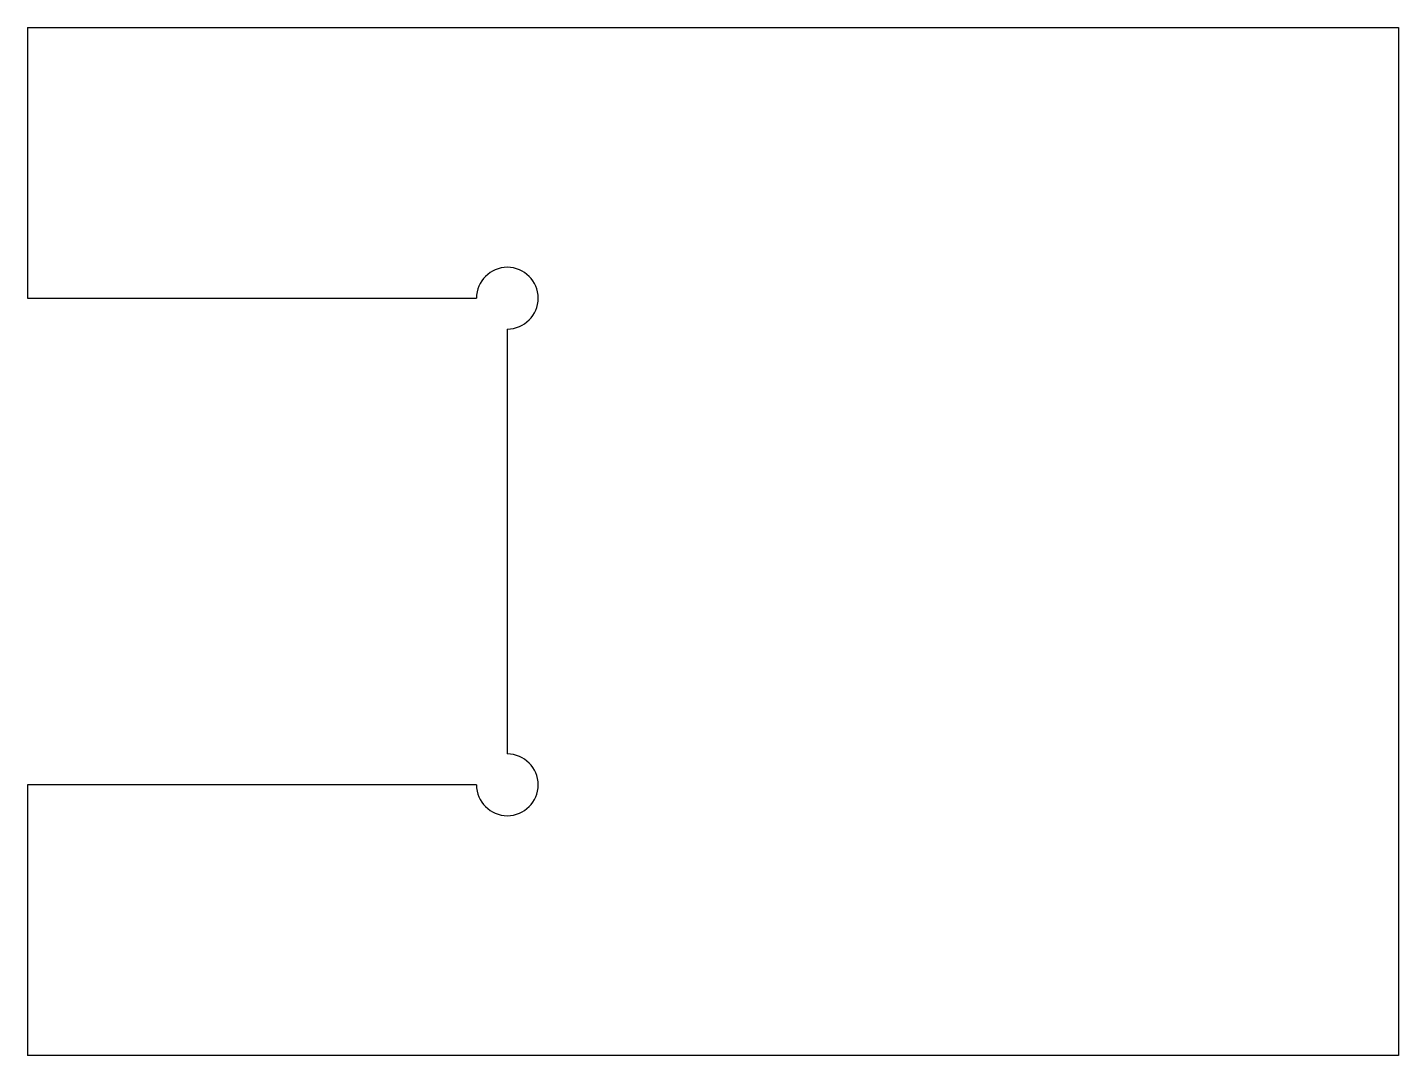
# Model space of a CAD drawing. Header units: millimetres. Extents: x 0 to 20, y -7.5 to 7.5.
import ezdxf

# ---------------------------------------------------------------- set-up
doc = ezdxf.new("R2010")
doc.units = ezdxf.units.MM
doc.layers.add('Pad008', color=7, linetype='CONTINUOUS')

msp = doc.modelspace()

# ---------------------------------------------------------------- linework, layer by layer
at = {"layer": 'Pad008'}
for p, q in [((0, 7.5), (0, 7.5, 0.035)), ((0, 7.5), (0, 3.55)), ((0, 7.5, 0.035), (0, 3.55, 0.035)), ((0, 7.5), (0, 7.5, 0.035)), ((0, 7.5), (20, 7.5)), ((0, 7.5, 0.035), (20, 7.5, 0.035)), ((0, 7.5), (0, 3.55)), ((0, 7.5), (20, 7.5)), ((0, 7.5, 0.035), (0, 3.55, 0.035)), ((0, 7.5, 0.035), (20, 7.5, 0.035)), ((20, 7.5), (20, 7.5, 0.035)), ((20, 7.5), (20, 7.5, 0.035)), ((20, 7.5), (20, -7.5)), ((20, 7.5, 0.035), (20, -7.5, 0.035)), ((20, 7.5), (20, -7.5)), ((20, 7.5, 0.035), (20, -7.5, 0.035)), ((0, 3.55), (0, 3.55, 0.035)), ((0, 3.55), (6.55, 3.55)), ((0, 3.55, 0.035), (6.55, 3.55, 0.035)), ((0, 3.55), (0, 3.55, 0.035)), ((0, 3.55), (6.55, 3.55)), ((0, 3.55, 0.035), (6.55, 3.55, 0.035)), ((6.55, 3.55), (6.55, 3.55, 0.035)), ((6.55, 3.55), (6.55, 3.55, 0.035)), ((7, 3.1), (7, 3.1, 0.035)), ((7, 3.1), (7, 3.1, 0.035)), ((7, 3.1), (7, -3.1)), ((7, 3.1, 0.035), (7, -3.1, 0.035)), ((7, 3.1), (7, -3.1)), ((7, 3.1, 0.035), (7, -3.1, 0.035)), ((7, -3.1), (7, -3.1, 0.035)), ((7, -3.1), (7, -3.1, 0.035)), ((0, -3.55), (0, -3.55, 0.035)), ((0, -3.55), (0, -7.5)), ((0, -3.55, 0.035), (0, -7.5, 0.035)), ((0, -3.55), (0, -3.55, 0.035)), ((6.55, -3.55), (0, -3.55)), ((6.55, -3.55, 0.035), (0, -3.55, 0.035)), ((0, -3.55), (0, -7.5)), ((6.55, -3.55), (0, -3.55)), ((0, -3.55, 0.035), (0, -7.5, 0.035)), ((6.55, -3.55, 0.035), (0, -3.55, 0.035)), ((6.55, -3.55), (6.55, -3.55, 0.035)), ((6.55, -3.55), (6.55, -3.55, 0.035)), ((0, -7.5), (0, -7.5, 0.035)), ((20, -7.5), (0, -7.5)), ((20, -7.5, 0.035), (0, -7.5, 0.035)), ((0, -7.5), (0, -7.5, 0.035)), ((20, -7.5), (0, -7.5)), ((20, -7.5, 0.035), (0, -7.5, 0.035)), ((20, -7.5), (20, -7.5, 0.035)), ((20, -7.5), (20, -7.5, 0.035))]:
    msp.add_line(p, q, dxfattribs=at)
for centre, start, end in [((7, 3.55), -90, 180), ((7, 3.55, 0.035), -90, 180), ((7, 3.55), -90, 180), ((7, 3.55, 0.035), -90, 180), ((7, -3.55), 180, 90), ((7, -3.55, 0.035), 180, 90), ((7, -3.55), 180, 90), ((7, -3.55, 0.035), 180, 90)]:
    msp.add_arc(centre, 0.45, start, end, dxfattribs=at)

doc.saveas('drawing.dxf')
